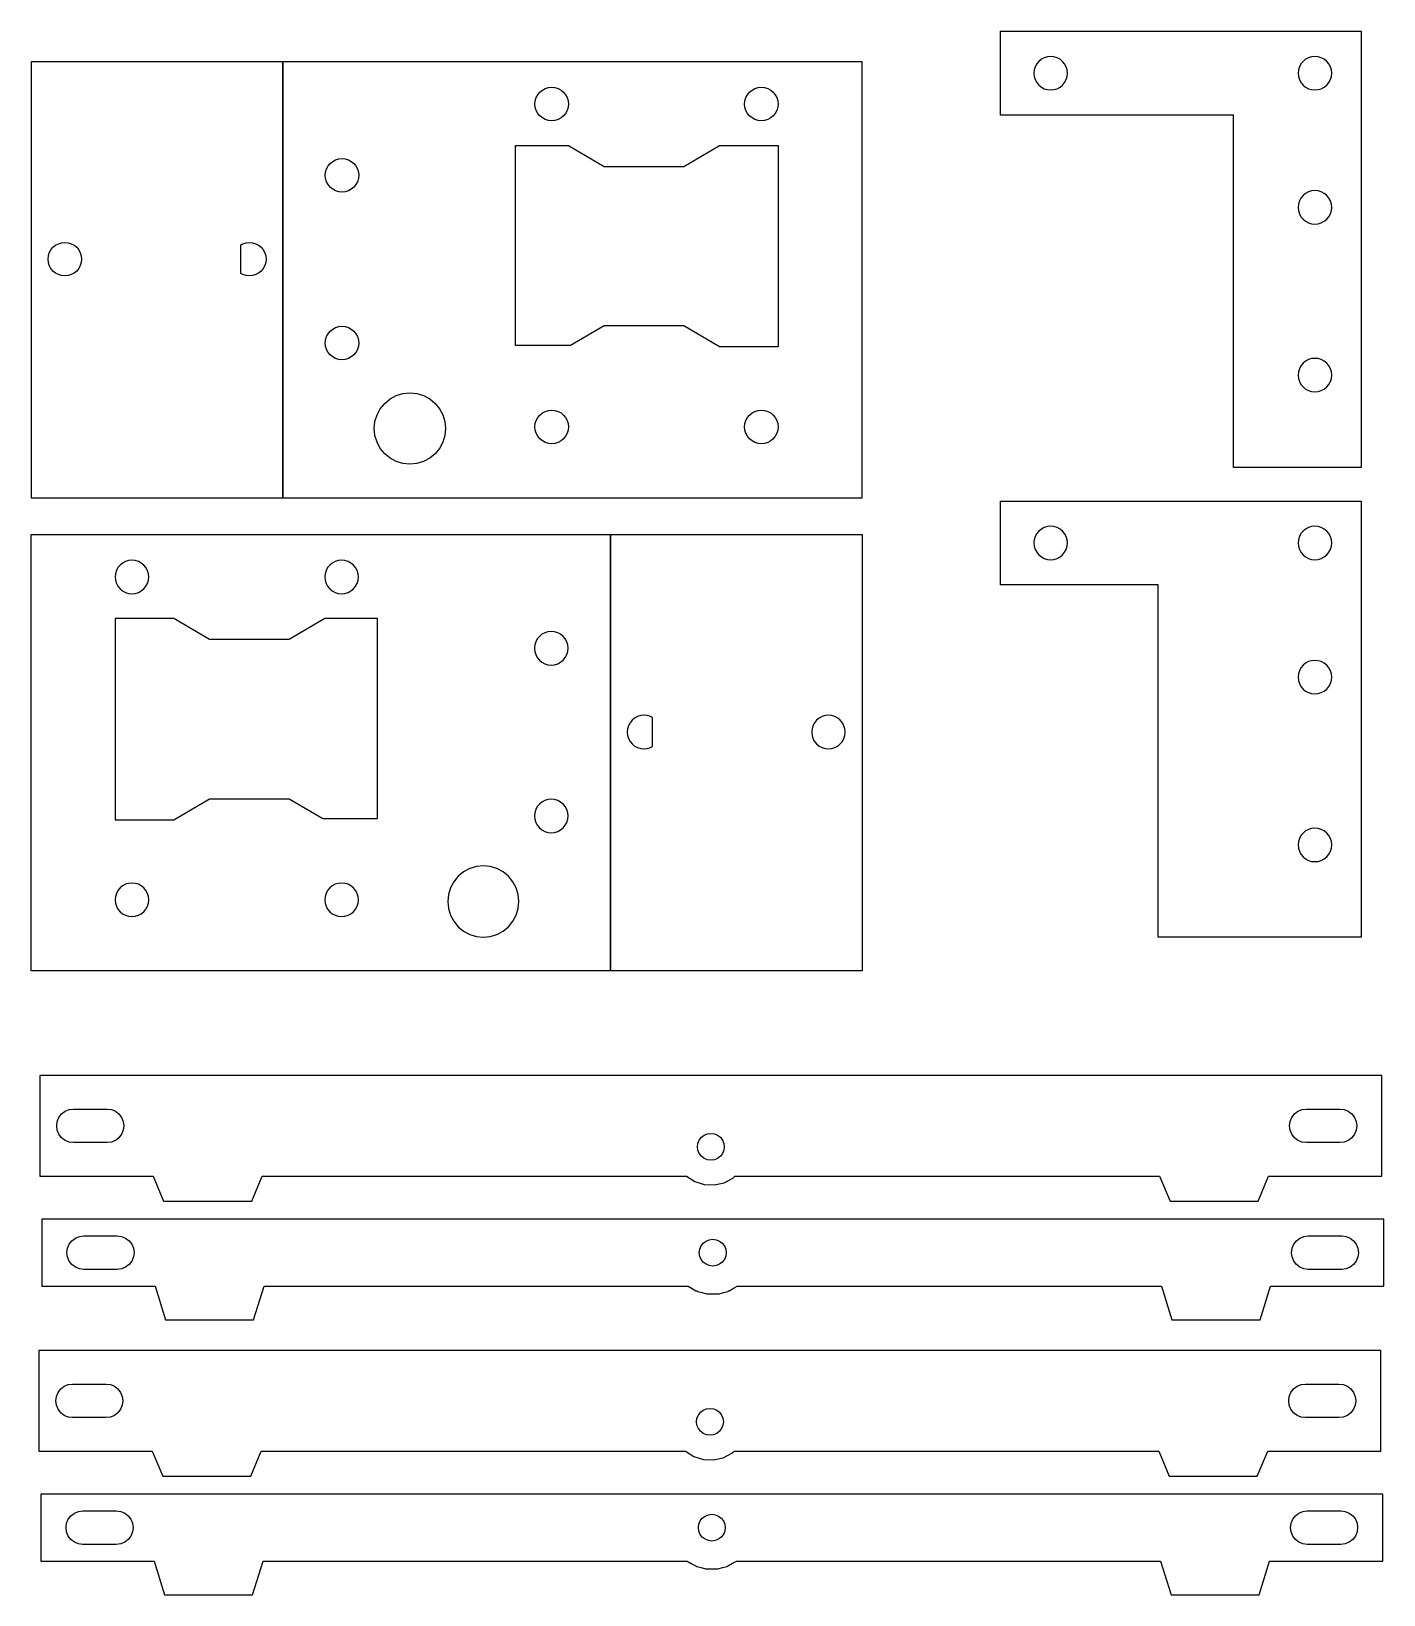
# Model space of a CAD drawing. Extents: x 58 to 515, y 256 to 785.
import ezdxf

# ---------------------------------------------------------------- set-up
doc = ezdxf.new("R2010")
doc.units = 0
doc.layers.get('0').update_dxf_attribs({"linetype": 'CONTINUOUS'})

msp = doc.modelspace()

# ---------------------------------------------------------------- linework, layer by layer
at = {"color": 7}
for points in [[(507.466155, 637.109936), (464.379541, 637.109936), (464.379541, 756.165064), (385.576391, 756.165064), (385.576391, 784.511539), (507.466155, 784.511539)], [(58.038472, 626.835169), (143.077845, 626.835169), (143.077845, 774.236794), (58.038472, 774.236794)], [(143.077845, 626.835141), (338.810128, 626.835141), (338.810128, 774.236711), (143.077845, 774.236711)], [(401.478271, 775.898614), (400.414712, 775.575964), (399.434605, 775.052089), (398.575509, 774.347014), (397.870448, 773.487964), (397.346548, 772.507864), (397.023937, 771.444289), (396.914974, 770.338264), (397.023937, 769.232239), (397.346548, 768.168664), (397.870448, 767.188564), (398.575509, 766.329439), (399.434605, 765.624439), (400.414712, 765.100564), (401.478271, 764.777914), (402.584265, 764.669014), (403.690287, 764.777914), (404.753846, 765.100564), (405.733981, 765.624439), (406.593077, 766.329439), (407.298139, 767.188564), (407.82201, 768.168664), (408.144649, 769.232239), (408.253556, 770.338264), (408.144649, 771.444289), (407.82201, 772.507864), (407.298139, 773.487964), (406.593077, 774.347014), (405.733981, 775.052089), (404.753846, 775.575964), (403.690287, 775.898614), (402.584265, 776.007589)], [(490.769527, 775.898614), (489.705967, 775.575964), (488.726029, 775.052089), (487.866848, 774.347014), (487.161871, 773.487964), (486.637745, 772.507864), (486.315163, 771.444289), (486.206312, 770.338264), (486.315163, 769.232239), (486.637745, 768.168664), (487.161871, 767.188564), (487.866848, 766.329439), (488.726029, 765.624439), (489.705967, 765.100564), (490.769527, 764.777914), (491.875605, 764.669014), (492.981682, 764.777914), (494.045242, 765.100564), (495.025177, 765.624439), (495.884362, 766.329439), (496.589332, 767.188564), (497.113178, 768.168664), (497.436045, 769.232239), (497.544893, 770.338264), (497.436045, 771.444289), (497.113178, 772.507864), (496.589332, 773.487964), (495.884363, 774.347014), (495.025177, 775.052089), (494.045242, 775.575964), (492.981682, 775.898614), (491.875605, 776.007589)], [(235.034317, 765.482194), (236.097877, 765.159326), (237.077812, 764.635481), (237.936997, 763.930504), (238.641975, 763.071326), (239.166097, 762.091384), (239.48868, 761.027831), (239.597527, 759.921746), (239.48868, 758.815669), (239.166097, 757.752109), (238.641975, 756.772174), (237.936997, 755.912996), (237.077812, 755.208019), (236.097877, 754.683889), (235.034317, 754.361306), (233.92824, 754.252459), (232.822162, 754.361306), (231.758602, 754.683889), (230.778667, 755.208019), (229.919482, 755.912996), (229.214505, 756.772174), (228.690667, 757.752109), (228.3678, 758.815669), (228.258945, 759.921746), (228.3678, 761.027831), (228.690667, 762.091384), (229.214505, 763.071326), (229.919482, 763.930504), (230.778667, 764.635481), (231.758602, 765.159326), (232.822162, 765.482194), (233.92824, 765.591041)], [(305.900377, 765.482194), (306.963937, 765.159326), (307.944037, 764.635481), (308.80314, 763.930504), (309.5082, 763.071326), (310.032097, 762.091384), (310.35471, 761.027831), (310.46367, 759.921746), (310.35471, 758.815669), (310.032097, 757.752109), (309.5082, 756.772174), (308.80314, 755.912996), (307.944037, 755.208019), (306.963937, 754.683889), (305.900377, 754.361306), (304.794382, 754.252459), (303.688357, 754.361306), (302.624797, 754.683889), (301.644667, 755.208019), (300.785565, 755.912996), (300.080505, 756.772174), (299.556637, 757.752109), (299.233995, 758.815669), (299.125087, 759.921746), (299.233995, 761.027831), (299.556637, 762.091384), (300.080505, 763.071326), (300.785565, 763.930504), (301.644667, 764.635481), (302.624797, 765.159326), (303.688357, 765.482194), (304.794382, 765.591041)], [(310.46367, 745.890251), (310.46367, 677.858756), (290.6211, 677.858756), (278.57391, 684.945371), (251.644777, 684.945371), (240.320362, 678.283954), (221.739262, 678.283954), (221.739262, 745.890251), (239.597527, 745.890251), (251.644777, 738.803636), (278.57391, 738.803636), (290.621152, 745.890251)], [(164.168175, 741.387701), (165.231735, 741.064834), (166.21167, 740.540996), (167.070855, 739.836019), (167.775832, 738.976834), (168.299955, 737.996899), (168.622537, 736.933339), (168.731392, 735.827261), (168.622537, 734.721184), (168.299955, 733.657624), (167.775832, 732.677689), (167.070855, 731.818504), (166.21167, 731.113526), (165.231735, 730.589404), (164.168175, 730.266821), (163.062097, 730.157966), (161.95602, 730.266821), (160.89246, 730.589404), (159.912525, 731.113526), (159.05334, 731.818504), (158.348362, 732.677689), (157.824525, 733.657624), (157.501657, 734.721184), (157.39281, 735.827261), (157.501657, 736.933339), (157.824525, 737.996899), (158.348362, 738.976834), (159.05334, 739.836019), (159.912525, 740.540996), (160.89246, 741.064834), (161.95602, 741.387701), (163.062097, 741.496549)], [(490.769527, 730.544314), (489.705967, 730.221664), (488.726029, 729.697789), (487.866848, 728.992789), (487.161871, 728.133664), (486.637745, 727.153564), (486.315163, 726.090064), (486.206312, 724.983964), (486.315163, 723.877864), (486.637745, 722.814289), (487.161871, 721.834339), (487.866848, 720.975214), (488.726029, 720.270214), (489.705967, 719.746339), (490.769527, 719.423539), (491.875605, 719.314639), (492.981682, 719.423539), (494.045242, 719.746339), (495.025177, 720.270214), (495.884362, 720.975214), (496.589332, 721.834339), (497.113178, 722.814289), (497.436045, 723.877864), (497.544893, 724.983964), (497.436045, 726.090064), (497.113178, 727.153564), (496.589332, 728.133664), (495.884363, 728.992789), (495.025177, 729.697789), (494.045242, 730.221664), (492.981682, 730.544314), (491.875605, 730.653214)], [(70.483136, 713.041294), (71.546695, 712.718419), (72.526633, 712.194619), (73.385813, 711.489619), (74.09079, 710.630419), (74.614915, 709.650544), (74.937499, 708.586969), (75.046349, 707.480869), (74.937499, 706.374769), (74.614915, 705.311269), (74.09079, 704.331319), (73.385813, 703.472119), (72.526633, 702.767119), (71.546695, 702.243019), (70.483136, 701.920444), (69.377057, 701.811544), (68.270979, 701.920444), (67.207417, 702.243019), (66.227482, 702.767119), (65.368305, 703.472119), (64.663327, 704.331319), (64.139482, 705.311269), (63.816615, 706.374769), (63.707767, 707.480869), (63.816615, 708.586969), (64.139482, 709.650544), (64.663327, 710.630419), (65.368305, 711.489619), (66.227482, 712.194619), (67.207417, 712.718419), (68.270979, 713.041294), (69.377057, 713.150194)], [(132.845284, 713.041294), (133.908844, 712.718419), (134.888979, 712.194619), (135.748075, 711.489619), (136.453136, 710.630419), (136.977007, 709.650544), (137.299646, 708.586969), (137.408554, 707.480869), (137.299646, 706.374769), (136.977007, 705.311269), (136.453136, 704.331319), (135.748075, 703.472119), (134.888979, 702.767119), (133.908844, 702.243019), (132.845284, 701.920444), (131.739262, 701.811544), (130.633268, 701.920444), (129.56971, 702.243019), (128.904616, 702.598444), (128.904616, 712.362994), (129.56971, 712.718419), (130.633268, 713.041294), (131.739262, 713.150194)], [(164.168175, 684.694789), (165.231735, 684.371921), (166.21167, 683.848076), (167.070855, 683.143106), (167.775832, 682.283921), (168.299955, 681.303986), (168.622537, 680.240426), (168.731392, 679.134349), (168.622537, 678.028271), (168.299955, 676.964711), (167.775832, 675.984776), (167.070855, 675.125591), (166.21167, 674.420614), (165.231735, 673.896491), (164.168175, 673.573909), (163.062097, 673.465054), (161.95602, 673.573909), (160.89246, 673.896491), (159.912525, 674.420614), (159.05334, 675.125591), (158.348362, 675.984776), (157.824525, 676.964711), (157.501657, 678.028271), (157.39281, 679.134349), (157.501657, 680.240426), (157.824525, 681.303986), (158.348362, 682.283921), (159.05334, 683.143106), (159.912525, 683.848076), (160.89246, 684.371921), (161.95602, 684.694789), (163.062097, 684.803636)], [(490.769527, 673.851514), (489.705967, 673.528864), (488.726029, 673.004764), (487.866848, 672.299764), (487.161871, 671.440639), (486.637745, 670.460689), (486.315163, 669.397114), (486.206312, 668.291014), (486.315163, 667.184989), (486.637745, 666.121414), (487.161871, 665.141464), (487.866848, 664.282264), (488.726029, 663.577301), (489.705967, 663.053464), (490.769527, 662.730596), (491.875605, 662.621749), (492.981682, 662.730596), (494.045242, 663.053464), (495.025177, 663.577301), (495.884362, 664.282264), (496.589332, 665.141464), (497.113178, 666.121414), (497.436045, 667.184989), (497.544893, 668.291014), (497.436045, 669.397114), (497.113178, 670.460689), (496.589332, 671.440639), (495.884363, 672.299764), (495.025177, 673.004764), (494.045242, 673.528864), (492.981682, 673.851514), (491.875605, 673.960339)], [(188.372932, 662.036674), (190.632997, 661.351166), (192.71589, 660.237866), (194.541405, 658.739614), (196.0398, 656.914016), (197.152965, 654.831199), (197.838382, 652.571224), (198.069975, 650.220934), (197.838382, 647.870644), (197.152965, 645.610639), (196.0398, 643.527821), (194.541405, 641.702231), (192.71589, 640.204031), (190.632997, 639.090724), (188.372932, 638.405164), (186.022725, 638.173691), (183.672525, 638.405164), (181.41246, 639.090724), (179.32956, 640.204031), (177.504052, 641.702231), (176.005942, 643.527821), (174.892492, 645.610639), (174.207075, 647.870644), (173.975482, 650.220934), (174.207075, 652.571224), (174.892492, 654.831199), (176.005942, 656.914016), (177.504052, 658.739614), (179.32956, 660.237866), (181.41246, 661.351166), (183.672525, 662.036674), (186.022725, 662.268206)], [(235.034317, 656.348216), (236.097877, 656.025604), (237.077812, 655.501706), (237.936997, 654.796646), (238.641975, 653.937551), (239.166097, 652.957444), (239.48868, 651.893884), (239.597527, 650.787889), (239.48868, 649.681871), (239.166097, 648.618311), (238.641975, 647.638174), (237.936997, 646.779079), (237.077812, 646.074019), (236.097877, 645.550144), (235.034317, 645.227509), (233.92824, 645.118601), (232.822162, 645.227509), (231.758602, 645.550144), (230.778667, 646.074019), (229.919482, 646.779079), (229.214505, 647.638174), (228.690667, 648.618311), (228.3678, 649.681871), (228.258945, 650.787889), (228.3678, 651.893884), (228.690667, 652.957444), (229.214505, 653.937551), (229.919482, 654.796646), (230.778667, 655.501706), (231.758602, 656.025604), (232.822162, 656.348216), (233.92824, 656.457184)], [(305.900377, 656.348216), (306.963937, 656.025604), (307.944037, 655.501706), (308.80314, 654.796646), (309.5082, 653.937551), (310.032097, 652.957444), (310.35471, 651.893884), (310.46367, 650.787889), (310.35471, 649.681871), (310.032097, 648.618311), (309.5082, 647.638174), (308.80314, 646.779079), (307.944037, 646.074019), (306.963937, 645.550144), (305.900377, 645.227509), (304.794382, 645.118601), (303.688357, 645.227509), (302.624797, 645.550144), (301.644667, 646.074019), (300.785565, 646.779079), (300.080505, 647.638174), (299.556637, 648.618311), (299.233995, 649.681871), (299.125087, 650.787889), (299.233995, 651.893884), (299.556637, 652.957444), (300.080505, 653.937551), (300.785565, 654.796646), (301.644667, 655.501706), (302.624797, 656.025604), (303.688357, 656.348216), (304.794382, 656.457184)], [(507.466155, 478.323161), (438.867701, 478.323161), (438.867701, 597.378289), (385.576391, 597.378289), (385.576391, 625.724764), (507.466155, 625.724764)], [(253.770758, 466.982651), (58.038473, 466.982651), (58.038473, 614.384216), (253.770757, 614.384216)], [(338.810123, 466.982674), (253.77075, 466.982674), (253.77075, 614.384299), (338.810122, 614.384299)], [(401.478271, 617.111839), (400.414712, 616.789189), (399.434605, 616.265314), (398.575509, 615.560239), (397.870448, 614.701189), (397.346548, 613.721089), (397.023937, 612.657514), (396.914974, 611.551489), (397.023937, 610.445464), (397.346548, 609.381889), (397.870448, 608.401789), (398.575509, 607.542664), (399.434605, 606.837664), (400.414712, 606.313789), (401.478271, 605.991139), (402.584265, 605.882239), (403.690287, 605.991139), (404.753846, 606.313789), (405.733981, 606.837664), (406.593077, 607.542664), (407.298139, 608.401789), (407.82201, 609.381889), (408.144649, 610.445464), (408.253556, 611.551489), (408.144649, 612.657514), (407.82201, 613.721089), (407.298139, 614.701189), (406.593077, 615.560239), (405.733981, 616.265314), (404.753846, 616.789189), (403.690287, 617.111839), (402.584265, 617.220814)], [(490.769527, 617.111839), (489.705967, 616.789189), (488.726029, 616.265314), (487.866848, 615.560239), (487.161871, 614.701189), (486.637745, 613.721089), (486.315163, 612.657514), (486.206312, 611.551489), (486.315163, 610.445464), (486.637745, 609.381889), (487.161871, 608.401789), (487.866848, 607.542664), (488.726029, 606.837664), (489.705967, 606.313789), (490.769527, 605.991139), (491.875605, 605.882239), (492.981682, 605.991139), (494.045242, 606.313789), (495.025177, 606.837664), (495.884362, 607.542664), (496.589332, 608.401789), (497.113178, 609.381889), (497.436045, 610.445464), (497.544893, 611.551489), (497.436045, 612.657514), (497.113178, 613.721089), (496.589332, 614.701189), (495.884363, 615.560239), (495.025177, 616.265314), (494.045242, 616.789189), (492.981682, 617.111839), (491.875605, 617.220814)], [(90.948225, 605.629706), (89.884665, 605.306831), (88.904565, 604.782986), (88.045462, 604.078009), (87.340395, 603.218831), (86.816505, 602.238889), (86.493892, 601.175336), (86.384932, 600.069251), (86.493893, 598.963174), (86.816498, 597.899614), (87.34041, 596.919679), (88.04547, 596.060501), (88.904565, 595.355524), (89.884665, 594.831394), (90.948232, 594.508819), (92.05422, 594.399964), (93.160245, 594.508811), (94.223812, 594.831401), (95.203935, 595.355524), (96.063038, 596.060501), (96.768098, 596.919679), (97.291972, 597.899606), (97.6146, 598.963174), (97.723515, 600.069251), (97.6146, 601.175336), (97.291965, 602.238889), (96.768098, 603.218831), (96.063038, 604.078016), (95.203935, 604.782986), (94.223805, 605.306831), (93.160245, 605.629706), (92.05422, 605.738546)], [(161.814277, 605.629699), (160.750725, 605.306831), (159.77079, 604.782986), (158.911605, 604.078009), (158.206627, 603.218831), (157.682505, 602.238889), (157.359922, 601.175336), (157.251075, 600.069244), (157.359922, 598.963174), (157.682505, 597.899614), (158.206635, 596.919671), (158.911605, 596.060501), (159.770782, 595.355524), (160.750725, 594.831394), (161.814292, 594.508819), (162.920362, 594.399964), (164.02644, 594.508811), (165.09, 594.831394), (166.069935, 595.355524), (166.929127, 596.060501), (167.634097, 596.919679), (168.157942, 597.899614), (168.480795, 598.963174), (168.589665, 600.069251), (168.480802, 601.175336), (168.157935, 602.238889), (167.634097, 603.218831), (166.92912, 604.078009), (166.069935, 604.782979), (165.09, 605.306831), (164.02644, 605.629699), (162.920363, 605.738546)], [(86.384932, 586.037756), (86.384932, 518.006261), (106.227502, 518.006261), (118.274692, 525.092876), (145.203833, 525.092884), (156.528233, 518.431459), (175.10934, 518.431459), (175.109348, 586.037764), (157.251075, 586.037756), (145.203825, 578.951141), (118.274692, 578.951141), (106.22745, 586.037749)], [(232.680435, 581.535206), (231.616875, 581.212346), (230.636933, 580.688501), (229.77774, 579.983516), (229.072778, 579.124339), (228.548655, 578.144404), (228.226065, 577.080844), (228.117218, 575.974766), (228.226065, 574.868696), (228.548655, 573.805129), (229.072778, 572.825194), (229.77774, 571.966009), (230.636925, 571.261031), (231.61686, 570.736909), (232.680428, 570.414326), (233.786505, 570.305471), (234.89259, 570.414334), (235.956143, 570.736909), (236.936078, 571.261031), (237.795255, 571.966009), (238.50024, 572.825186), (239.024078, 573.805129), (239.346945, 574.868689), (239.455793, 575.974766), (239.346945, 577.080844), (239.024078, 578.144404), (238.50024, 579.124339), (237.795255, 579.983524), (236.93607, 580.688494), (235.956143, 581.212339), (234.892583, 581.535214), (233.786505, 581.644054)], [(490.769527, 571.757539), (489.705967, 571.434889), (488.726029, 570.911014), (487.866848, 570.206014), (487.161871, 569.346889), (486.637745, 568.366789), (486.315163, 567.303289), (486.206312, 566.197189), (486.315163, 565.091089), (486.637745, 564.027514), (487.161871, 563.047564), (487.866848, 562.188439), (488.726029, 561.483439), (489.705967, 560.959564), (490.769527, 560.636764), (491.875605, 560.527864), (492.981682, 560.636764), (494.045242, 560.959564), (495.025177, 561.483439), (495.884362, 562.188439), (496.589332, 563.047564), (497.113178, 564.027514), (497.436045, 565.091089), (497.544893, 566.197189), (497.436045, 567.303289), (497.113178, 568.366789), (496.589332, 569.346889), (495.884363, 570.206014), (495.025177, 570.911014), (494.045242, 571.434889), (492.981682, 571.757539), (491.875605, 571.866439)], [(264.00331, 553.188799), (262.939751, 552.865924), (261.959616, 552.342124), (261.10052, 551.637124), (260.395459, 550.777924), (259.871587, 549.798049), (259.548949, 548.734474), (259.440041, 547.628374), (259.548949, 546.522274), (259.871587, 545.458774), (260.395459, 544.478824), (261.10052, 543.619624), (261.959616, 542.914624), (262.939751, 542.390524), (264.00331, 542.067949), (265.109332, 541.959049), (266.215327, 542.067949), (267.278885, 542.390524), (267.943979, 542.745949), (267.943979, 552.510499), (267.278885, 552.865924), (266.215327, 553.188799), (265.109332, 553.297699)], [(326.365459, 553.188799), (325.301899, 552.865924), (324.321962, 552.342124), (323.462782, 551.637124), (322.757805, 550.777924), (322.233679, 549.798049), (321.911096, 548.734474), (321.802246, 547.628374), (321.911096, 546.522274), (322.233679, 545.458774), (322.757805, 544.478824), (323.462782, 543.619624), (324.321962, 542.914624), (325.301899, 542.390524), (326.365459, 542.067949), (327.471538, 541.959049), (328.577616, 542.067949), (329.641177, 542.390524), (330.621112, 542.914624), (331.48029, 543.619624), (332.185268, 544.478824), (332.709113, 545.458774), (333.03198, 546.522274), (333.140828, 547.628374), (333.03198, 548.734474), (332.709113, 549.798049), (332.185268, 550.777924), (331.48029, 551.637124), (330.621112, 552.342124), (329.641178, 552.865924), (328.577616, 553.188799), (327.471538, 553.297699)], [(232.680428, 524.842286), (231.616868, 524.519419), (230.636933, 523.995581), (229.777748, 523.290611), (229.072763, 522.431426), (228.54864, 521.451491), (228.226073, 520.387924), (228.11721, 519.281846), (228.226065, 518.175784), (228.548655, 517.112209), (229.07277, 516.132281), (229.777755, 515.273096), (230.636933, 514.568111), (231.61686, 514.043996), (232.680428, 513.721414), (233.786513, 513.612559), (234.89259, 513.721406), (235.956143, 514.043996), (236.93607, 514.568119), (237.795255, 515.273089), (238.50024, 516.132274), (239.02407, 517.112209), (239.346945, 518.175769), (239.455793, 519.281854), (239.346945, 520.387931), (239.024085, 521.451491), (238.50024, 522.431426), (237.795263, 523.290619), (236.936078, 523.995581), (235.956143, 524.519426), (234.892583, 524.842301), (233.786505, 524.951141)], [(490.769527, 515.064739), (489.705967, 514.742089), (488.726029, 514.217989), (487.866848, 513.512989), (487.161871, 512.653864), (486.637745, 511.673914), (486.315163, 510.610339), (486.206312, 509.504239), (486.315163, 508.398214), (486.637745, 507.334639), (487.161871, 506.354689), (487.866848, 505.495489), (488.726029, 504.790526), (489.705967, 504.266689), (490.769527, 503.943821), (491.875605, 503.834974), (492.981682, 503.943821), (494.045242, 504.266689), (495.025177, 504.790526), (495.884362, 505.495489), (496.589332, 506.354689), (497.113178, 507.334639), (497.436045, 508.398214), (497.544893, 509.504239), (497.436045, 510.610339), (497.113178, 511.673914), (496.589332, 512.653864), (495.884363, 513.512989), (495.025177, 514.217989), (494.045242, 514.742089), (492.981682, 515.064739), (491.875605, 515.173564)], [(208.47567, 502.184179), (206.215605, 501.498679), (204.132712, 500.385371), (202.307198, 498.887111), (200.808795, 497.061529), (199.695638, 494.978704), (199.01022, 492.718729), (198.77862, 490.368431), (199.010228, 488.018149), (199.69563, 485.758136), (200.808803, 483.675326), (202.307198, 481.849736), (204.132712, 480.351536), (206.215605, 479.238229), (208.47567, 478.552669), (210.825878, 478.321196), (213.176085, 478.552661), (215.436143, 479.238229), (217.519035, 480.351536), (219.344558, 481.849729), (220.84266, 483.675326), (221.95611, 485.758151), (222.64152, 488.018156), (222.87312, 490.368431), (222.641528, 492.718721), (221.956118, 494.978696), (220.84266, 497.061521), (219.344558, 498.887119), (217.519043, 500.385371), (215.436143, 501.498671), (213.176085, 502.184171), (210.825885, 502.415711)], [(90.948225, 496.495721), (89.884672, 496.173109), (88.904557, 495.649219), (88.045462, 494.944144), (87.340402, 494.085056), (86.816505, 493.104949), (86.493892, 492.041389), (86.384932, 490.935394), (86.493893, 489.829369), (86.816512, 488.765816), (87.340402, 487.785679), (88.045462, 486.926584), (88.904565, 486.221516), (89.884665, 485.697649), (90.948225, 485.375014), (92.054228, 485.266106), (93.160252, 485.375014), (94.223805, 485.697649), (95.203935, 486.221524), (96.063038, 486.926591), (96.768098, 487.785679), (97.291965, 488.765816), (97.614615, 489.829376), (97.723515, 490.935394), (97.614607, 492.041389), (97.291965, 493.104941), (96.768098, 494.085056), (96.063038, 494.944151), (95.203935, 495.649219), (94.223805, 496.173101), (93.160252, 496.495721), (92.054213, 496.604681)], [(161.814285, 496.495721), (160.750733, 496.173109), (159.77079, 495.649204), (158.911605, 494.944151), (158.20662, 494.085049), (157.682505, 493.104949), (157.359923, 492.041381), (157.251075, 490.935394), (157.359923, 489.829376), (157.682505, 488.765809), (158.206627, 487.785679), (158.911613, 486.926584), (159.77079, 486.221524), (160.750725, 485.697649), (161.814285, 485.375014), (162.920363, 485.266106), (164.02644, 485.375014), (165.09, 485.697649), (166.069935, 486.221524), (166.92912, 486.926584), (167.634098, 487.785679), (168.157935, 488.765816), (168.480803, 489.829369), (168.589665, 490.935394), (168.480802, 492.041389), (168.157935, 493.104941), (167.634098, 494.085056), (166.929127, 494.944151), (166.069935, 495.649211), (165.089993, 496.173109), (164.026448, 496.495721), (162.920363, 496.604689)], [(60.96282, 431.545054), (60.96282, 397.534954), (99.230536, 397.534954), (102.773844, 389.031079), (132.537708, 389.031079), (136.081016, 397.534954), (279.445972, 397.534954), (282.291952, 395.720779), (285.512108, 394.717354), (288.885337, 394.575604), (292.17948, 395.312629), (295.17258, 396.877354), (295.881247, 397.534954), (439.388017, 397.534954), (442.931325, 389.031079), (472.695105, 389.031079), (476.232742, 397.534954), (514.506128, 397.534954), (514.506128, 431.545054)], [(68.293214, 418.551079), (69.466757, 419.446804), (70.833056, 420.013729), (72.301402, 420.212179), (83.639986, 420.212179), (85.102663, 420.013729), (86.474631, 419.446804), (87.648175, 418.551079), (88.549591, 417.377554), (89.110852, 416.005579), (89.309277, 414.542854), (89.110852, 413.074579), (88.549592, 411.708229), (87.648175, 410.534704), (86.474631, 409.633279), (85.102663, 409.066354), (83.639986, 408.873604), (72.301402, 408.873604), (70.833056, 409.066354), (69.466757, 409.633279), (68.293214, 410.534704), (67.391798, 411.708229), (66.824865, 413.074579), (66.632108, 414.542854), (66.824865, 416.005579), (67.391798, 417.377554)], [(505.803765, 413.074579), (505.242503, 411.708229), (504.341085, 410.534704), (503.167545, 409.633279), (501.795577, 409.066354), (500.332898, 408.873604), (488.994315, 408.873604), (487.525972, 409.066354), (486.159668, 409.633279), (484.986128, 410.534704), (484.08471, 411.708229), (483.517778, 413.074579), (483.325028, 414.542854), (483.517778, 416.005579), (484.08471, 417.377554), (484.986128, 418.551079), (486.159668, 419.446804), (487.525972, 420.013729), (488.994315, 420.212179), (500.332898, 420.212179), (501.795577, 420.013729), (503.167545, 419.446804), (504.341085, 418.551079), (505.242503, 417.377554), (505.803765, 416.005579), (506.002192, 414.542854)], [(286.56093, 403.073854), (285.466755, 403.527454), (284.525655, 404.247454), (283.805655, 405.188554), (283.352107, 406.277029), (283.19904, 407.450629), (283.352107, 408.624154), (283.805655, 409.718329), (284.525655, 410.659429), (285.466755, 411.379429), (286.249118, 411.708229), (286.56093, 411.832954), (287.734478, 411.986029), (288.908018, 411.832954), (289.21983, 411.708229), (290.002192, 411.379429), (290.943292, 410.659429), (291.663293, 409.718329), (292.116832, 408.624154), (292.269908, 407.450629), (292.116832, 406.277029), (291.663293, 405.188554), (290.943292, 404.247454), (290.002193, 403.527454), (288.908018, 403.073854), (287.734478, 402.920779)], [(75.767475, 366.001091), (74.299125, 366.193766), (72.932775, 366.766391), (71.753625, 367.667816), (70.8522, 368.835716), (70.2909, 370.207691), (70.09815, 371.670341), (70.2909, 373.138691), (70.8522, 374.505041), (71.753625, 375.684191), (72.932775, 376.585616), (74.299125, 377.146841), (75.767475, 377.339666), (87.10035, 377.339666), (88.5744, 377.146841), (89.934975, 376.585616), (91.1142, 375.684191), (92.015625, 374.505041), (92.576925, 373.138691), (92.769675, 371.670341), (92.576925, 370.207691), (92.015625, 368.835716), (91.1142, 367.667816), (89.934975, 366.766391), (88.5744, 366.193766), (87.10035, 366.001091)], [(287.1867, 367.287941), (286.092525, 367.747241), (285.15705, 368.467241), (284.431425, 369.408341), (283.983525, 370.502516), (283.82475, 371.670341), (283.983525, 372.849566), (284.431425, 373.943741), (285.15705, 374.879141), (286.092525, 375.604841), (287.1867, 376.052666), (288.36585, 376.211441), (289.53375, 376.052666), (290.627925, 375.604841), (291.569025, 374.879141), (292.289025, 373.943741), (292.74825, 372.849566), (292.895625, 371.670341), (292.74825, 370.502516), (292.289025, 369.408341), (291.569025, 368.467241), (290.627925, 367.747241), (289.53375, 367.287941), (288.36585, 367.140566)], [(489.620048, 366.001091), (488.157375, 366.193766), (486.785408, 366.766391), (485.61753, 367.667816), (484.716113, 368.835716), (484.143518, 370.207691), (483.95076, 371.670341), (484.143518, 373.138691), (484.716113, 374.505041), (485.61753, 375.684191), (486.785408, 376.585616), (488.157375, 377.146841), (489.620048, 377.339666), (500.9643, 377.339666), (502.42698, 377.146841), (503.798948, 376.585616), (504.972495, 375.684191), (505.868243, 374.505041), (506.440838, 373.138691), (506.633595, 371.670341), (506.440837, 370.207691), (505.868243, 368.835716), (504.972495, 367.667816), (503.798947, 366.766391), (502.42698, 366.193766), (500.9643, 366.001091)], [(60.64713, 338.598709), (60.64713, 304.588609), (98.914847, 304.588609), (102.458154, 296.084734), (132.222018, 296.084734), (135.765326, 304.588609), (279.130283, 304.588609), (281.976262, 302.774434), (285.196418, 301.771009), (288.569647, 301.629259), (291.86379, 302.366284), (294.85689, 303.931009), (295.565558, 304.588609), (439.072328, 304.588609), (442.615635, 296.084734), (472.379415, 296.084734), (475.917052, 304.588609), (514.190438, 304.588609), (514.190438, 338.598709)], [(67.977524, 325.604734), (69.151067, 326.500459), (70.517366, 327.067384), (71.985713, 327.265834), (83.324296, 327.265834), (84.786973, 327.067384), (86.158941, 326.500459), (87.332485, 325.604734), (88.233902, 324.431209), (88.795162, 323.059234), (88.993587, 321.596509), (88.795162, 320.128234), (88.233902, 318.761884), (87.332485, 317.588359), (86.158941, 316.686934), (84.786973, 316.120009), (83.324296, 315.927259), (71.985713, 315.927259), (70.517366, 316.120009), (69.151067, 316.686934), (67.977524, 317.588359), (67.076108, 318.761884), (66.509175, 320.128234), (66.316418, 321.596509), (66.509175, 323.059234), (67.076108, 324.431209)], [(505.488075, 320.128234), (504.926812, 318.761884), (504.025395, 317.588359), (502.851855, 316.686934), (501.479888, 316.120009), (500.017208, 315.927259), (488.678625, 315.927259), (487.210282, 316.120009), (485.843978, 316.686934), (484.670438, 317.588359), (483.76902, 318.761884), (483.202088, 320.128234), (483.009338, 321.596509), (483.202088, 323.059234), (483.76902, 324.431209), (484.670438, 325.604734), (485.843978, 326.500459), (487.210282, 327.067384), (488.678625, 327.265834), (500.017208, 327.265834), (501.479888, 327.067384), (502.851855, 326.500459), (504.025395, 325.604734), (504.926812, 324.431209), (505.488075, 323.059234), (505.686502, 321.596509)], [(286.24524, 310.127509), (285.151065, 310.581109), (284.209965, 311.301109), (283.489965, 312.242209), (283.036418, 313.330684), (282.88335, 314.504284), (283.036418, 315.677809), (283.489965, 316.771984), (284.209965, 317.713084), (285.151065, 318.433084), (285.933427, 318.761884), (286.24524, 318.886609), (287.418788, 319.039684), (288.592328, 318.886609), (288.90414, 318.761884), (289.686503, 318.433084), (290.627602, 317.713084), (291.347602, 316.771984), (291.801142, 315.677809), (291.954218, 314.504284), (291.801142, 313.330684), (291.347602, 312.242209), (290.627602, 311.301109), (289.686503, 310.581109), (288.592328, 310.127509), (287.418788, 309.974434)], [(75.4518, 273.054784), (73.98345, 273.247459), (72.6171, 273.820084), (71.43795, 274.721509), (70.536525, 275.889409), (69.975225, 277.261384), (69.782475, 278.724034), (69.975225, 280.192384), (70.536525, 281.558734), (71.43795, 282.737884), (72.6171, 283.639309), (73.98345, 284.200534), (75.4518, 284.393359), (86.784675, 284.393359), (88.258725, 284.200534), (89.6193, 283.639309), (90.798525, 282.737884), (91.69995, 281.558734), (92.26125, 280.192384), (92.454, 278.724034), (92.26125, 277.261384), (91.69995, 275.889409), (90.798525, 274.721509), (89.6193, 273.820084), (88.258725, 273.247459), (86.784675, 273.054784)], [(286.871025, 274.341634), (285.77685, 274.800934), (284.841375, 275.520934), (284.11575, 276.462034), (283.66785, 277.556209), (283.509075, 278.724034), (283.66785, 279.903259), (284.11575, 280.997434), (284.841375, 281.932834), (285.77685, 282.658534), (286.871025, 283.106359), (288.050175, 283.265134), (289.218075, 283.106359), (290.31225, 282.658534), (291.25335, 281.932834), (291.97335, 280.997434), (292.432575, 279.903259), (292.57995, 278.724034), (292.432575, 277.556209), (291.97335, 276.462034), (291.25335, 275.520934), (290.31225, 274.800934), (289.218075, 274.341634), (288.050175, 274.194259)], [(489.304372, 273.054784), (487.8417, 273.247459), (486.469732, 273.820084), (485.301855, 274.721509), (484.400437, 275.889409), (483.827842, 277.261384), (483.635085, 278.724034), (483.827842, 280.192384), (484.400437, 281.558734), (485.301855, 282.737884), (486.469732, 283.639309), (487.8417, 284.200534), (489.304372, 284.393359), (500.648625, 284.393359), (502.111305, 284.200534), (503.483272, 283.639309), (504.65682, 282.737884), (505.552568, 281.558734), (506.125162, 280.192384), (506.31792, 278.724034), (506.125162, 277.261384), (505.552568, 275.889409), (504.65682, 274.721509), (503.483272, 273.820084), (502.111305, 273.247459), (500.648625, 273.054784)]]:
    msp.add_lwpolyline(points, close=True, dxfattribs=at)
for points in [[(290.520225, 357.791966), (291.9687, 358.216316), (293.4399, 358.574291), (293.726175, 358.731791), (294.0408, 358.823741), (295.3533, 359.623691), (296.6544, 360.337466), (440.01942, 360.337466), (443.557058, 348.998891), (473.320837, 348.998891), (476.869815, 360.337466), (515.13753, 360.337466), (515.13753, 383.008916), (61.5942, 383.008916), (61.5942, 360.337466), (99.861975, 360.337466), (103.399575, 348.998891), (133.163325, 348.998891), (136.712325, 360.337466)], [(136.712325, 360.337466), (280.071675, 360.337466), (281.406825, 359.605616), (282.6909, 358.823741), (283.005525, 358.731791), (283.291875, 358.574291), (284.7432, 358.221041), (286.20585, 357.791966), (286.54035, 357.784466)], [(286.54035, 357.784241), (286.857825, 357.706916), (288.36585, 357.742166)], [(288.36585, 357.741866), (289.873875, 357.706616)], [(289.873875, 357.706916), (290.191425, 357.784316), (290.520225, 357.791816)], [(290.20455, 264.845659), (291.653025, 265.270009), (293.124225, 265.627984), (293.4105, 265.785484), (293.725125, 265.877434), (295.037625, 266.677384), (296.338725, 267.391159), (439.703745, 267.391159), (443.241382, 256.052584), (473.005162, 256.052584), (476.55414, 267.391159), (514.821855, 267.391159), (514.821855, 290.062609), (61.278525, 290.062609), (61.278525, 267.391159), (99.5463, 267.391159), (103.0839, 256.052584), (132.84765, 256.052584), (136.39665, 267.391159)], [(136.39665, 267.391159), (279.756, 267.391159), (281.09115, 266.659309), (282.375225, 265.877434), (282.68985, 265.785484), (282.9762, 265.627984), (284.427525, 265.274734), (285.890175, 264.845659), (286.224675, 264.838159)], [(286.224675, 264.837934), (286.54215, 264.760609), (288.050175, 264.795859)], [(288.050175, 264.795559), (289.5582, 264.760309)], [(289.5582, 264.760609), (289.87575, 264.838009), (290.20455, 264.845509)]]:
    msp.add_lwpolyline(points, dxfattribs=at)

doc.saveas('drawing.dxf')
